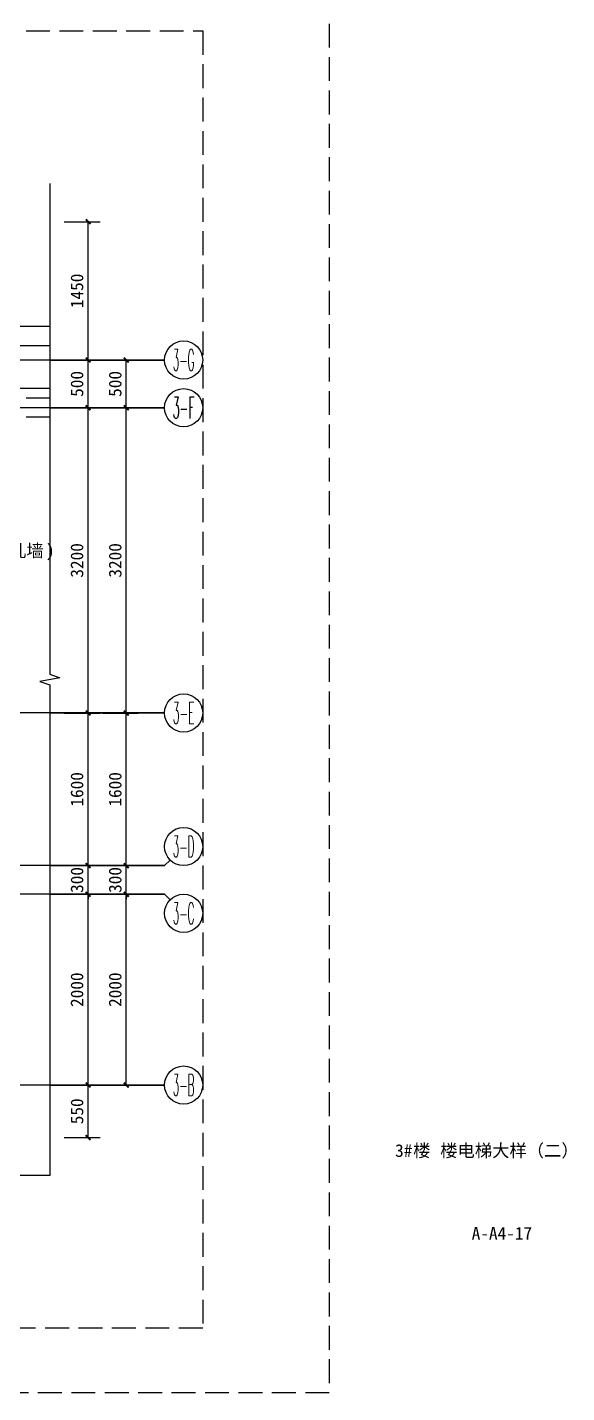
# Model space of a CAD drawing. Extents: x -10817 to 167545, y 26551 to 157048.
# Drawn here: x 96372 to 102019, y 105498 to 119811 of the extents above; entities that cross this region are included whole.
import ezdxf
from ezdxf.enums import TextEntityAlignment as Align
from ezdxf.xclip import XClip

# ---------------------------------------------------------------- set-up
doc = ezdxf.new("R2010")
doc.units = 0
doc.header["$LTSCALE"] = 1000
doc.header["$MEASUREMENT"] = 0
doc.header["$XCLIPFRAME"] = 0
for name, pattern in [('3#楼屋顶平面$0$DASH', [0.35, 0.25, -0.1]), ('DASH', [0.35, 0.25, -0.1]), ('DOTE', [2.42, 2, -0.2, 0.02, -0.2])]:
    doc.linetypes.add(name, pattern=pattern)
doc.layers.get('Defpoints').update_dxf_attribs({"color": 30, "linetype": 'DASH'})
for name, color, linetype in [('3#-夹层$0$A-ANNO-TEXT', 7, 'Continuous'), ('3#楼屋顶平面$0$A-00-HX-113-wall-01Y$0$HRAL', 31, 'Continuous'), ('3#楼屋顶平面$0$A-DRAN', 243, 'Continuous'), ('3#楼屋顶平面$0$A-DRAN-SYMB', 243, 'Continuous'), ('3#楼屋顶平面$0$A-ROOF', 241, 'Continuous'), ('A-ANNO-AXIS-CIRC', 3, 'Continuous'), ('A-ANNO-AXIS-TEXT', 7, 'Continuous'), ('A-ANNO-DIMS', 3, 'Continuous'), ('A-ANNO-DOTE', 10, 'DOTE'), ('A-ANNO-SYMB', 3, 'Continuous'), ('A-ANNO-TEXT', 7, 'Continuous'), ('AXIS_TEXT', 7, 'Continuous')]:
    doc.layers.add(name, color=color, linetype=linetype)
doc.styles.add('3#-夹层$0$_TCH_DIM', font='')
doc.styles.add('_TCH_AXIS', font='COMPLEX', dxfattribs={"bigfont": 'GBCBIG'})
doc.styles.add('_TCH_DIM_T3', font='')
doc.styles.add('COMPLEX', font='COMPLEX')
doc.styles.get("Standard").update_dxf_attribs({"font": ''})
doc.styles.get('3#-夹层$0$_TCH_DIM').set_extended_font_data('SimSun')
doc.styles.get('_TCH_DIM_T3').set_extended_font_data('SimSun')
doc.styles.get('Standard').set_extended_font_data('SimSun')
doc.dimstyles.new('_TCH_ARCH&&50', dxfattribs={"dimtxt": 132.911392, "dimasz": 50, "dimexe": 125, "dimexo": 150, "dimgap": 50, "dimtad": 1, "dimdec": 0, "dimzin": 0, "dimdsep": 46, "dimtxsty": '_TCH_DIM_T3', "dimblk": 'ARCHTICK', "dimcen": 0.09, "dimclrt": 7, "dimazin": 2, "dimtfac": 1, "dimtdec": 0, "dimtix": 1, "dimtmove": 2, "dimatfit": 3, "dimfxl": 50, "dimtolj": 1, "dimtzin": 0, "dimarcsym": 0})

# ---------------------------------------------------------------- blocks, each defined once
blk = doc.blocks.new('3#楼屋顶平面$0$$1$1#_arcd-2~9F$0$03_2#_arcd$0$04_F01_arcd$0$asdfded')
at = {"layer": '3#楼屋顶平面$0$A-DRAN-SYMB'}
for points in [[(-29300.2, 118966), (-29300.2, 118876)], [(-29342.2, 118921), (-29258.2, 118921)]]:
    blk.add_lwpolyline(points, dxfattribs=at)
for radius in [30, 18]:
    blk.add_circle((-29300.2, 118921), radius, dxfattribs=at)
blk = doc.blocks.new('3#楼屋顶平面')
at = {"layer": '3#楼屋顶平面$0$A-00-HX-113-wall-01Y$0$HRAL'}
for points in [[(-11300, 950), (-11300, -4250, 0.414214), (-10700, -4850), (10150, -4850), (10150, -3500), (-10100, -3500), (-10100, 950)], [(10751, -3500), (31000, -3500), (31000, 950), (32200, 950), (32200, -4250, -0.414214), (31600, -4850), (10751, -4850)]]:
    blk.add_lwpolyline(points, format="xyb", close=True, dxfattribs=at)
at = {"layer": '3#楼屋顶平面$0$A-DRAN'}
for points in [[(-449, 7450), (-1599, 6300), (901, 3800), (-1049, 1850), (651, 150)], [(21350, 7450), (22500, 6300), (20000, 3800), (21950, 1850), (20250, 150)], [(901, 3800), (-1599, 3800)], [(20000, 3800), (22500, 3800)]]:
    blk.add_lwpolyline(points, dxfattribs=at)
at = {"layer": '3#楼屋顶平面$0$A-DRAN-SYMB', "linetype": '3#楼屋顶平面$0$DASH', "ltscale": 0.3}
for p, q in [((-2169, 6370), (-2259, 6460)), ((23070, 6370), (23160, 6460)), ((-1959, 6370), (-2169, 6370)), ((-2169, 6370), (-2169, 6230)), ((22860, 6370), (23070, 6370)), ((23070, 6370), (23070, 6230)), ((-2169, 6230), (-2259, 6140)), ((-1959, 6230), (-2169, 6230)), ((22860, 6230), (23070, 6230)), ((23070, 6230), (23160, 6140)), ((-1619, 1920), (-1709, 2010)), ((22520, 1920), (22610, 2010)), ((-1409, 1920), (-1619, 1920)), ((-1619, 1920), (-1619, 1780)), ((22310, 1920), (22520, 1920)), ((22520, 1920), (22520, 1780)), ((-1619, 1780), (-1709, 1690)), ((-1409, 1780), (-1619, 1780)), ((22310, 1780), (22520, 1780)), ((22520, 1780), (22610, 1690))]:
    blk.add_line(p, q, dxfattribs=at)
at = {"layer": '3#楼屋顶平面$0$A-DRAN-SYMB', "linetype": '3#楼屋顶平面$0$DASH'}
for p, q in [((-1610, 6528), (-1949, 6365)), ((22511, 6528), (22850, 6365)), ((-1610, 6072), (-1949, 6235)), ((22511, 6072), (22850, 6235)), ((-1060, 2078), (-1399, 1915)), ((21961, 2078), (22300, 1915)), ((-1060, 1622), (-1399, 1785)), ((21961, 1622), (22300, 1785))]:
    blk.add_line(p, q, dxfattribs=at)
at = {"layer": '3#楼屋顶平面$0$A-DRAN-SYMB', "linetype": '3#楼屋顶平面$0$DASH', "ltscale": 0.3}
for points in [[(-2269, 6470), (-2269, 6130), (-1949, 6130), (-1949, 6470)], [(-2259, 6460), (-2259, 6140), (-1959, 6140), (-1959, 6460)], [(23170, 6470), (23170, 6130), (22850, 6130), (22850, 6470)], [(23160, 6460), (23160, 6140), (22860, 6140), (22860, 6460)], [(-1719, 2020), (-1719, 1680), (-1399, 1680), (-1399, 2020)], [(-1709, 2010), (-1709, 1690), (-1409, 1690), (-1409, 2010)], [(22620, 2020), (22620, 1680), (22300, 1680), (22300, 2020)], [(22610, 2010), (22610, 1690), (22310, 1690), (22310, 2010)]]:
    blk.add_lwpolyline(points, close=True, dxfattribs=at)
at = {"layer": '3#楼屋顶平面$0$A-ROOF'}
for points in [[(1450, -550), (-2200, -550, -0.414214), (-2800, 50), (-2800, 8450, -0.414214), (-2200, 9050), (2400, 9050), (2400, 7300), (2050, 7300), (2050, 50, -0.414214)], [(19450, -550), (23100, -550, 0.414214), (23700, 50), (23700, 8450, 0.414214), (23100, 9050), (18500, 9050), (18500, 7300), (18850, 7300), (18850, 50, 0.414214)]]:
    blk.add_lwpolyline(points, format="xyb", close=True, dxfattribs=at)
for points in [[(-2800, 7950), (-11000, 7950, 0.414214), (-11300, 7650), (-11300, 950)], [(32200, 950), (32200, 7650, 0.414214), (31900, 7950), (23700, 7950)]]:
    blk.add_lwpolyline(points, format="xyb", dxfattribs=at)
for points in [[(18500, 7950), (2400, 7950)], [(-2800, 7750), (-11100, 7750), (-11100, 950)], [(18500, 7750), (2400, 7750)], [(32000, 950), (32000, 7750), (23700, 7750)], [(-2800, 7300), (-10650, 7300), (-10650, 950)], [(18850, 7300), (2050, 7300)], [(31550, 950), (31550, 7300), (23700, 7300)], [(10150, -4200), (10751, -4200)], [(10150, -4650), (10751, -4650)], [(10150, -4850), (10751, -4850)]]:
    blk.add_lwpolyline(points, dxfattribs=at)
for points in [[(1400, -200), (1400, 2500), (1250, 2500), (1250, 7800), (-1950, 7800), (-1950, 2100), (-1400, 2100), (-1400, -200)], [(19500, -200), (19500, 2500), (19650, 2500), (19650, 7800), (22850, 7800), (22850, 2100), (22300, 2100), (22300, -200)], [(1050, 150), (1050, 2150), (900, 2150), (900, 7450), (-1600, 7450), (-1600, 2450), (-1050, 2450), (-1050, 150)], [(19850, 150), (19850, 2150), (20000, 2150), (20000, 7450), (22500, 7450), (22500, 2450), (21950, 2450), (21950, 150)], [(-7335, 6215), (-6465, 6215), (-6465, 7285), (-7335, 7285)], [(6165, 6215), (7035, 6215), (7035, 7285), (6165, 7285)], [(13865, 6215), (14735, 6215), (14735, 7285), (13865, 7285)], [(27365, 6215), (28235, 6215), (28235, 7285), (27365, 7285)], [(-10585, 1965), (-9815, 1965), (-9815, 2735), (-10585, 2735)], [(31485, 1965), (30715, 1965), (30715, 2735), (31485, 2735)], [(9015, 1765), (9785, 1765), (9785, 2535), (9015, 2535)], [(11885, 1765), (11115, 1765), (11115, 2535), (11885, 2535)]]:
    blk.add_lwpolyline(points, close=True, dxfattribs=at)
at = {"layer": '3#楼屋顶平面$0$A-ROOF', "linetype": '3#楼屋顶平面$0$DASH'}
for points in [[(1300, -100), (1300, 2400), (1150, 2400), (1150, 7700), (-1850, 7700), (-1850, 2200), (-1300, 2200), (-1300, -100)], [(19600, -100), (19600, 2400), (19750, 2400), (19750, 7700), (22750, 7700), (22750, 2200), (22200, 2200), (22200, -100)]]:
    blk.add_lwpolyline(points, close=True, dxfattribs=at)
for points in [[(1100, 100), (1100, 2200), (950, 2200), (950, 7500), (-1650, 7500), (-1650, 2400), (-1100, 2400), (-1100, 100), (1100, 100)], [(19800, 100), (19800, 2200), (19950, 2200), (19950, 7500), (22550, 7500), (22550, 2400), (22000, 2400), (22000, 100), (19800, 100)], [(-7335, 7200), (-10550, 7200), (-10550, 2735)], [(-2800, 7200), (-6465, 7200)], [(6165, 7200), (2050, 7200)], [(13865, 7200), (7035, 7200)], [(18850, 7200), (14735, 7200)], [(27365, 7200), (23700, 7200)], [(31450, 2735), (31450, 7200), (28235, 7200)], [(-7335, 7000), (-10350, 7000), (-10350, 2735)], [(-2800, 7000), (-6465, 7000)], [(6165, 7000), (2050, 7000)], [(13865, 7000), (7035, 7000)], [(18850, 7000), (14735, 7000)], [(27365, 7000), (23700, 7000)], [(31250, 2735), (31250, 7000), (28235, 7000)], [(-10550, 1965), (-10550, 950)], [(-10350, 1965), (-10350, 950)], [(31250, 950), (31250, 1965)], [(31450, 950), (31450, 1965)], [(10150, -3900), (10751, -3900)], [(10150, -4100), (10751, -4100)]]:
    blk.add_lwpolyline(points, dxfattribs=at)
at = {"ltscale": 0.3, "yscale": 1.66666664276272, "zscale": 1.66666664276272, "rotation": 180}
for p, xscale in [((46734, 204502), -1.66666664276272), ((-25834, 204502), 1.66666664276272)]:
    blk.add_blockref('3#楼屋顶平面$0$$1$1#_arcd-2~9F$0$03_2#_arcd$0$04_F01_arcd$0$asdfded', p, dxfattribs=dict(at, xscale=xscale))
at = {"yscale": 1.66666664276272, "zscale": 1.66666664276272, "rotation": 180}
for p, xscale in [((47284, 200052), -1.66666664276272), ((-26384, 200052), 1.66666664276272)]:
    blk.add_blockref('3#楼屋顶平面$0$$1$1#_arcd-2~9F$0$03_2#_arcd$0$04_F01_arcd$0$asdfded', p, dxfattribs=dict(at, xscale=xscale))
blk = doc.blocks.new('_ArchTick')
at = {"color": 0, "linetype": 'ByBlock', "const_width": 0.4}
blk.add_lwpolyline([(-0.5, -0.5), (0.5, 0.5)], dxfattribs=at)
blk = doc.blocks.new('*D2905')
at = {"layer": 'A-ANNO-DIMS', "color": 0, "lineweight": -2, "transparency": 16777216}
for p, q in [((96758, 108723), (97133, 108723)), ((97008, 108173), (97008, 108723)), ((96758, 108173), (97133, 108173))]:
    blk.add_line(p, q, dxfattribs=at)
at = {"layer": 'Defpoints', "color": 0, "transparency": 16777216}
for p in [(96608, 108723), (97008, 108723), (96608, 108173)]:
    blk.add_point(p, dxfattribs=at)
at = {"layer": 'A-ANNO-DIMS', "color": 0, "lineweight": -2, "transparency": 16777216, "xscale": 50, "yscale": 50, "zscale": 50}
for p, rotation in [((97008, 108723), 90), ((97008, 108173), 270)]:
    blk.add_blockref('_ArchTick', p, dxfattribs=dict(at, rotation=rotation))
at = {"layer": 'A-ANNO-DIMS', "color": 7, "transparency": 16777216, "insert": (96892, 108448), "char_height": 132.9, "attachment_point": 5, "rotation": 90, "style": '_TCH_DIM_T3'}
blk.add_mtext('\\A1;550', dxfattribs=at)
blk = doc.blocks.new('*D2906')
at = {"layer": 'A-ANNO-DIMS', "color": 0, "lineweight": -2, "transparency": 16777216}
for p, q in [((96758, 110723), (97133, 110723)), ((97008, 108723), (97008, 110723)), ((96758, 108723), (97133, 108723))]:
    blk.add_line(p, q, dxfattribs=at)
at = {"layer": 'Defpoints', "color": 0, "transparency": 16777216}
for p in [(96608, 110723), (97008, 110723), (96608, 108723)]:
    blk.add_point(p, dxfattribs=at)
at = {"layer": 'A-ANNO-DIMS', "color": 0, "lineweight": -2, "transparency": 16777216, "xscale": 50, "yscale": 50, "zscale": 50}
for p, rotation in [((97008, 110723), 90), ((97008, 108723), 270)]:
    blk.add_blockref('_ArchTick', p, dxfattribs=dict(at, rotation=rotation))
at = {"layer": 'A-ANNO-DIMS', "color": 7, "transparency": 16777216, "insert": (96892, 109723), "char_height": 132.9, "attachment_point": 5, "rotation": 90, "style": '_TCH_DIM_T3'}
blk.add_mtext('\\A1;2000', dxfattribs=at)
blk = doc.blocks.new('*D2907')
at = {"layer": 'A-ANNO-DIMS', "color": 0, "lineweight": -2, "transparency": 16777216}
for p, q in [((97008, 111023), (97008, 111073)), ((96758, 111023), (97133, 111023)), ((97008, 110723), (97008, 111023)), ((96758, 110723), (97133, 110723)), ((97008, 110723), (97008, 110673))]:
    blk.add_line(p, q, dxfattribs=at)
at = {"layer": 'Defpoints', "color": 0, "transparency": 16777216}
for p in [(96608, 111023), (97008, 111023), (96608, 110723)]:
    blk.add_point(p, dxfattribs=at)
at = {"layer": 'A-ANNO-DIMS', "color": 0, "lineweight": -2, "transparency": 16777216, "xscale": 50, "yscale": 50, "zscale": 50}
for p, rotation in [((97008, 111023), 270), ((97008, 110723), 90)]:
    blk.add_blockref('_ArchTick', p, dxfattribs=dict(at, rotation=rotation))
at = {"layer": 'A-ANNO-DIMS', "color": 7, "transparency": 16777216, "insert": (96892, 110873), "char_height": 132.9, "attachment_point": 5, "rotation": 90, "style": '_TCH_DIM_T3'}
blk.add_mtext('\\A1;300', dxfattribs=at)
blk = doc.blocks.new('*D2908')
at = {"layer": 'A-ANNO-DIMS', "color": 0, "lineweight": -2, "transparency": 16777216}
for p, q in [((96758, 112623), (97133, 112623)), ((97008, 111023), (97008, 112623)), ((96758, 111023), (97133, 111023))]:
    blk.add_line(p, q, dxfattribs=at)
at = {"layer": 'Defpoints', "color": 0, "transparency": 16777216}
for p in [(96608, 112623), (97008, 112623), (96608, 111023)]:
    blk.add_point(p, dxfattribs=at)
at = {"layer": 'A-ANNO-DIMS', "color": 0, "lineweight": -2, "transparency": 16777216, "xscale": 50, "yscale": 50, "zscale": 50}
for p, rotation in [((97008, 112623), 90), ((97008, 111023), 270)]:
    blk.add_blockref('_ArchTick', p, dxfattribs=dict(at, rotation=rotation))
at = {"layer": 'A-ANNO-DIMS', "color": 7, "transparency": 16777216, "insert": (96892, 111823), "char_height": 132.9, "attachment_point": 5, "rotation": 90, "style": '_TCH_DIM_T3'}
blk.add_mtext('\\A1;1600', dxfattribs=at)
blk = doc.blocks.new('*D2909')
at = {"layer": 'A-ANNO-DIMS', "color": 0, "lineweight": -2, "transparency": 16777216}
for p, q in [((96758, 115823), (97133, 115823)), ((97008, 112623), (97008, 115823)), ((96758, 112623), (97133, 112623))]:
    blk.add_line(p, q, dxfattribs=at)
at = {"layer": 'Defpoints', "color": 0, "transparency": 16777216}
for p in [(96608, 115823), (97008, 115823), (96608, 112623)]:
    blk.add_point(p, dxfattribs=at)
at = {"layer": 'A-ANNO-DIMS', "color": 0, "lineweight": -2, "transparency": 16777216, "xscale": 50, "yscale": 50, "zscale": 50}
for p, rotation in [((97008, 115823), 90), ((97008, 112623), 270)]:
    blk.add_blockref('_ArchTick', p, dxfattribs=dict(at, rotation=rotation))
at = {"layer": 'A-ANNO-DIMS', "color": 7, "transparency": 16777216, "insert": (96892, 114223), "char_height": 132.9, "attachment_point": 5, "rotation": 90, "style": '_TCH_DIM_T3'}
blk.add_mtext('\\A1;3200', dxfattribs=at)
blk = doc.blocks.new('*D2910')
at = {"layer": 'A-ANNO-DIMS', "color": 0, "lineweight": -2, "transparency": 16777216}
for p, q in [((96758, 116323), (97133, 116323)), ((97008, 115823), (97008, 116323)), ((96758, 115823), (97133, 115823))]:
    blk.add_line(p, q, dxfattribs=at)
at = {"layer": 'Defpoints', "color": 0, "transparency": 16777216}
for p in [(96608, 116323), (97008, 116323), (96608, 115823)]:
    blk.add_point(p, dxfattribs=at)
at = {"layer": 'A-ANNO-DIMS', "color": 0, "lineweight": -2, "transparency": 16777216, "xscale": 50, "yscale": 50, "zscale": 50}
for p, rotation in [((97008, 116323), 90), ((97008, 115823), 270)]:
    blk.add_blockref('_ArchTick', p, dxfattribs=dict(at, rotation=rotation))
at = {"layer": 'A-ANNO-DIMS', "color": 7, "transparency": 16777216, "insert": (96892, 116073), "char_height": 132.9, "attachment_point": 5, "rotation": 90, "style": '_TCH_DIM_T3'}
blk.add_mtext('\\A1;500', dxfattribs=at)
blk = doc.blocks.new('*D2911')
at = {"layer": 'A-ANNO-DIMS', "color": 0, "lineweight": -2, "transparency": 16777216}
for p, q in [((96758, 117773), (97133, 117773)), ((97008, 116323), (97008, 117773)), ((96758, 116323), (97133, 116323))]:
    blk.add_line(p, q, dxfattribs=at)
at = {"layer": 'Defpoints', "color": 0, "transparency": 16777216}
for p in [(96608, 117773), (97008, 117773), (96608, 116323)]:
    blk.add_point(p, dxfattribs=at)
at = {"layer": 'A-ANNO-DIMS', "color": 0, "lineweight": -2, "transparency": 16777216, "xscale": 50, "yscale": 50, "zscale": 50}
for p, rotation in [((97008, 117773), 90), ((97008, 116323), 270)]:
    blk.add_blockref('_ArchTick', p, dxfattribs=dict(at, rotation=rotation))
at = {"layer": 'A-ANNO-DIMS', "color": 7, "transparency": 16777216, "insert": (96892, 117048), "char_height": 132.9, "attachment_point": 5, "rotation": 90, "style": '_TCH_DIM_T3'}
blk.add_mtext('\\A1;1450', dxfattribs=at)
blk = doc.blocks.new('*D2927')
at = {"layer": 'A-ANNO-DIMS', "color": 0, "lineweight": -2, "transparency": 16777216}
for p, q in [((97158, 110723), (97533, 110723)), ((97408, 108723), (97408, 110723)), ((97158, 108723), (97533, 108723))]:
    blk.add_line(p, q, dxfattribs=at)
at = {"layer": 'Defpoints', "color": 0, "transparency": 16777216}
for p in [(97008, 110723), (97408, 110723), (97008, 108723)]:
    blk.add_point(p, dxfattribs=at)
at = {"layer": 'A-ANNO-DIMS', "color": 0, "lineweight": -2, "transparency": 16777216, "xscale": 50, "yscale": 50, "zscale": 50}
for p, rotation in [((97408, 110723), 90), ((97408, 108723), 270)]:
    blk.add_blockref('_ArchTick', p, dxfattribs=dict(at, rotation=rotation))
at = {"layer": 'A-ANNO-DIMS', "color": 7, "transparency": 16777216, "insert": (97292, 109723), "char_height": 132.9, "attachment_point": 5, "rotation": 90, "style": '_TCH_DIM_T3'}
blk.add_mtext('\\A1;2000', dxfattribs=at)
blk = doc.blocks.new('*D2928')
at = {"layer": 'A-ANNO-DIMS', "color": 0, "lineweight": -2, "transparency": 16777216}
for p, q in [((97408, 111023), (97408, 111073)), ((97158, 111023), (97533, 111023)), ((97408, 110723), (97408, 111023)), ((97158, 110723), (97533, 110723)), ((97408, 110723), (97408, 110673))]:
    blk.add_line(p, q, dxfattribs=at)
at = {"layer": 'Defpoints', "color": 0, "transparency": 16777216}
for p in [(97008, 111023), (97408, 111023), (97008, 110723)]:
    blk.add_point(p, dxfattribs=at)
at = {"layer": 'A-ANNO-DIMS', "color": 0, "lineweight": -2, "transparency": 16777216, "xscale": 50, "yscale": 50, "zscale": 50}
for p, rotation in [((97408, 111023), 270), ((97408, 110723), 90)]:
    blk.add_blockref('_ArchTick', p, dxfattribs=dict(at, rotation=rotation))
at = {"layer": 'A-ANNO-DIMS', "color": 7, "transparency": 16777216, "insert": (97292, 110873), "char_height": 132.9, "attachment_point": 5, "rotation": 90, "style": '_TCH_DIM_T3'}
blk.add_mtext('\\A1;300', dxfattribs=at)
blk = doc.blocks.new('*D2929')
at = {"layer": 'A-ANNO-DIMS', "color": 0, "lineweight": -2, "transparency": 16777216}
for p, q in [((97158, 112623), (97533, 112623)), ((97408, 111023), (97408, 112623)), ((97158, 111023), (97533, 111023))]:
    blk.add_line(p, q, dxfattribs=at)
at = {"layer": 'Defpoints', "color": 0, "transparency": 16777216}
for p in [(97008, 112623), (97408, 112623), (97008, 111023)]:
    blk.add_point(p, dxfattribs=at)
at = {"layer": 'A-ANNO-DIMS', "color": 0, "lineweight": -2, "transparency": 16777216, "xscale": 50, "yscale": 50, "zscale": 50}
for p, rotation in [((97408, 112623), 90), ((97408, 111023), 270)]:
    blk.add_blockref('_ArchTick', p, dxfattribs=dict(at, rotation=rotation))
at = {"layer": 'A-ANNO-DIMS', "color": 7, "transparency": 16777216, "insert": (97292, 111823), "char_height": 132.9, "attachment_point": 5, "rotation": 90, "style": '_TCH_DIM_T3'}
blk.add_mtext('\\A1;1600', dxfattribs=at)
blk = doc.blocks.new('*D2930')
at = {"layer": 'A-ANNO-DIMS', "color": 0, "lineweight": -2, "transparency": 16777216}
for p, q in [((97158, 115823), (97533, 115823)), ((97408, 112623), (97408, 115823)), ((97158, 112623), (97533, 112623))]:
    blk.add_line(p, q, dxfattribs=at)
at = {"layer": 'Defpoints', "color": 0, "transparency": 16777216}
for p in [(97008, 115823), (97408, 115823), (97008, 112623)]:
    blk.add_point(p, dxfattribs=at)
at = {"layer": 'A-ANNO-DIMS', "color": 0, "lineweight": -2, "transparency": 16777216, "xscale": 50, "yscale": 50, "zscale": 50}
for p, rotation in [((97408, 115823), 90), ((97408, 112623), 270)]:
    blk.add_blockref('_ArchTick', p, dxfattribs=dict(at, rotation=rotation))
at = {"layer": 'A-ANNO-DIMS', "color": 7, "transparency": 16777216, "insert": (97292, 114223), "char_height": 132.9, "attachment_point": 5, "rotation": 90, "style": '_TCH_DIM_T3'}
blk.add_mtext('\\A1;3200', dxfattribs=at)
blk = doc.blocks.new('*D2931')
at = {"layer": 'A-ANNO-DIMS', "color": 0, "lineweight": -2, "transparency": 16777216}
for p, q in [((97158, 116323), (97533, 116323)), ((97408, 115823), (97408, 116323)), ((97158, 115823), (97533, 115823))]:
    blk.add_line(p, q, dxfattribs=at)
at = {"layer": 'Defpoints', "color": 0, "transparency": 16777216}
for p in [(97008, 116323), (97408, 116323), (97008, 115823)]:
    blk.add_point(p, dxfattribs=at)
at = {"layer": 'A-ANNO-DIMS', "color": 0, "lineweight": -2, "transparency": 16777216, "xscale": 50, "yscale": 50, "zscale": 50}
for p, rotation in [((97408, 116323), 90), ((97408, 115823), 270)]:
    blk.add_blockref('_ArchTick', p, dxfattribs=dict(at, rotation=rotation))
at = {"layer": 'A-ANNO-DIMS', "color": 7, "transparency": 16777216, "insert": (97292, 116073), "char_height": 132.9, "attachment_point": 5, "rotation": 90, "style": '_TCH_DIM_T3'}
blk.add_mtext('\\A1;500', dxfattribs=at)
blk = doc.blocks.new('_AXISO')
blk.add_circle((0, 0), 0.5)
at = {"layer": 'AXIS_TEXT', "style": 'COMPLEX', "width": 1.041667}
blk.add_attdef('A', text='', height=0.56, dxfattribs=at).set_placement((-0.25, -0.28), (0.25, -0.28), align=Align.FIT)

msp = doc.modelspace()

# ---------------------------------------------------------------- linework, layer by layer
at = {"layer": 'A-ANNO-AXIS-CIRC'}
for p, q in [((96608.2, 116323.4), (97808.2, 116323.4)), ((96608.2, 115823.4), (97808.2, 115823.4)), ((96608.2, 112623.4), (97808.2, 112623.4)), ((97866.7, 111082), (97808.2, 111023.4)), ((96608.2, 111023.4), (97808.2, 111023.4)), ((96608.2, 110723.4), (97808.2, 110723.4)), ((97866.7, 110664.8), (97808.2, 110723.4)), ((96608.2, 108723.4), (97808.2, 108723.4))]:
    msp.add_line(p, q, dxfattribs=at)
at = {"layer": 'A-ANNO-DOTE'}
for points in [[(97808.2, 116323.4), (89408.1, 116323.4)], [(97808.2, 115823.4), (89408.1, 115823.4)], [(97808.2, 112623.4), (89408.1, 112623.4)], [(97808.2, 111023.4), (89408.1, 111023.4)], [(97808.2, 110723.4), (89408.1, 110723.4)], [(97808.2, 108723.4), (89408.1, 108723.4)]]:
    msp.add_lwpolyline(points, dxfattribs=at)
at = {"layer": 'A-ANNO-SYMB'}
for points in [[(96608.2, 118173.5), (96608.2, 113029.7), (96713.2, 112991.5), (96503.2, 112954.4), (96608.2, 112917.2), (96608.2, 107773.4)], [(96608.2, 107773.4), (93664.4, 107773.4), (93626.2, 107668.4), (93589.1, 107878.4), (93551.9, 107773.4), (90608.1, 107773.4)]]:
    msp.add_lwpolyline(points, dxfattribs=at)
at = {"layer": 'Defpoints'}
for points in [[(62483.1, 134198.4), (99533.1, 134198.4), (99533.1, 105498.4), (62483.1, 105498.4)], [(89008.1, 119773.5), (98208.2, 119773.5), (98208.2, 106173.4), (89008.1, 106173.4)]]:
    msp.add_lwpolyline(points, close=True, dxfattribs=at)

# ---------------------------------------------------------------- block references
ref = msp.add_blockref('3#楼屋顶平面', (72508.2, 108723.4))
XClip(ref).set_block_clipping_path([(18099.9313964248, -950.0000000002), (24099.9981464891, 9450.1028259396)])
at = {"layer": 'A-ANNO-AXIS-CIRC'}
ref = msp.add_blockref('_AXISO', (98008.2, 116323.4), dxfattribs=dict(at, xscale=400, yscale=400, zscale=400))
ref.add_attrib('A', '3-G', dxfattribs={"layer": 'A-ANNO-AXIS-TEXT', "height": 226.27, "style": '_TCH_AXIS', "width": 0.333333}).set_placement((97895, 116210.3), (98121.3, 116210.3), align=Align.FIT)
ref = msp.add_blockref('_AXISO', (98008.2, 115823.4), dxfattribs=dict(at, xscale=400, yscale=400, zscale=400))
ref.add_attrib('A', '3-F', dxfattribs={"layer": 'A-ANNO-AXIS-TEXT', "height": 226.27, "style": '_TCH_AXIS', "width": 0.344262}).set_placement((97895, 115710.3), (98121.3, 115710.3), align=Align.FIT)
ref = msp.add_blockref('_AXISO', (98008.2, 112623.4), dxfattribs=dict(at, xscale=400, yscale=400, zscale=400))
ref.add_attrib('A', '3-E', dxfattribs={"layer": 'A-ANNO-AXIS-TEXT', "height": 226.27, "style": '_TCH_AXIS', "width": 0.344262}).set_placement((97895, 112510.3), (98121.3, 112510.3), align=Align.FIT)
ref = msp.add_blockref('_AXISO', (98008.2, 111223.4), dxfattribs=dict(at, xscale=400, yscale=400, zscale=400))
ref.add_attrib('A', '3-D', dxfattribs={"layer": 'A-ANNO-AXIS-TEXT', "height": 226.27, "style": '_TCH_AXIS', "width": 0.33871}).set_placement((97895, 111110.3), (98121.3, 111110.3), align=Align.FIT)
ref = msp.add_blockref('_AXISO', (98008.2, 110523.4), dxfattribs=dict(at, xscale=400, yscale=400, zscale=400))
ref.add_attrib('A', '3-C', dxfattribs={"layer": 'A-ANNO-AXIS-TEXT', "height": 226.27, "style": '_TCH_AXIS', "width": 0.35}).set_placement((97895, 110410.3), (98121.3, 110410.3), align=Align.FIT)
ref = msp.add_blockref('_AXISO', (98008.2, 108723.4), dxfattribs=dict(at, xscale=400, yscale=400, zscale=400))
ref.add_attrib('A', '3-B', dxfattribs={"layer": 'A-ANNO-AXIS-TEXT', "height": 226.27, "style": '_TCH_AXIS', "width": 0.33871}).set_placement((97895, 108610.3), (98121.3, 108610.3), align=Align.FIT)

# ---------------------------------------------------------------- texts
at = {"layer": '3#-夹层$0$A-ANNO-TEXT', "color": 7, "style": '3#-夹层$0$_TCH_DIM'}
for s, height, p in [('女儿墙', 132.91, (95999.8, 114259.1)), (')', 132.9, (96566.9, 114259.1))]:
    msp.add_text(s, height=height, dxfattribs=at).set_placement(p)
at = {"layer": 'A-ANNO-TEXT'}
for s, height, p in [('3#', 132.91, (100222.6, 107969.9)), ('楼', 132.9, (100411.6, 107969.9)), ('楼电梯大样（二）', 132.91, (100695.2, 107969.9)), ('A-A4-17', 132.91, (101024.9, 107102.4))]:
    msp.add_text(s, height=height, dxfattribs=at).set_placement(p)

# ---------------------------------------------------------------- dimensions: what is measured, and where the dimension line sits
at = {"layer": 'A-ANNO-DIMS'}
for p1, p2, picture, middle in [((96608.2, 116323.4), (96608.2, 117773.5), '*D2911', (96891.7, 117048.4)), ((96608.2, 115823.4), (96608.2, 116323.4), '*D2910', (96891.7, 116073.4)), ((97008.2, 115823.4), (97008.2, 116323.4), '*D2931', (97291.7, 116073.4)), ((96608.2, 112623.4), (96608.2, 115823.4), '*D2909', (96891.7, 114223.4)), ((97008.2, 112623.4), (97008.2, 115823.4), '*D2930', (97291.7, 114223.4)), ((96608.2, 111023.4), (96608.2, 112623.4), '*D2908', (96891.7, 111823.4)), ((97008.2, 111023.4), (97008.2, 112623.4), '*D2929', (97291.7, 111823.4)), ((96608.2, 110723.4), (96608.2, 111023.4), '*D2907', (96891.7, 110873.4)), ((97008.2, 110723.4), (97008.2, 111023.4), '*D2928', (97291.7, 110873.4)), ((96608.2, 108723.4), (96608.2, 110723.4), '*D2906', (96891.7, 109723.4)), ((97008.2, 108723.4), (97008.2, 110723.4), '*D2927', (97291.7, 109723.4)), ((96608.2, 108173.4), (96608.2, 108723.4), '*D2905', (96891.7, 108448.4))]:
    dim = msp.add_aligned_dim(p1=p1, p2=p2, distance=-400, dimstyle='_TCH_ARCH&&50', dxfattribs=at)
    dim.commit()
    dim.dimension.update_dxf_attribs({"geometry": picture, "text_midpoint": middle})

doc.saveas('drawing.dxf')
